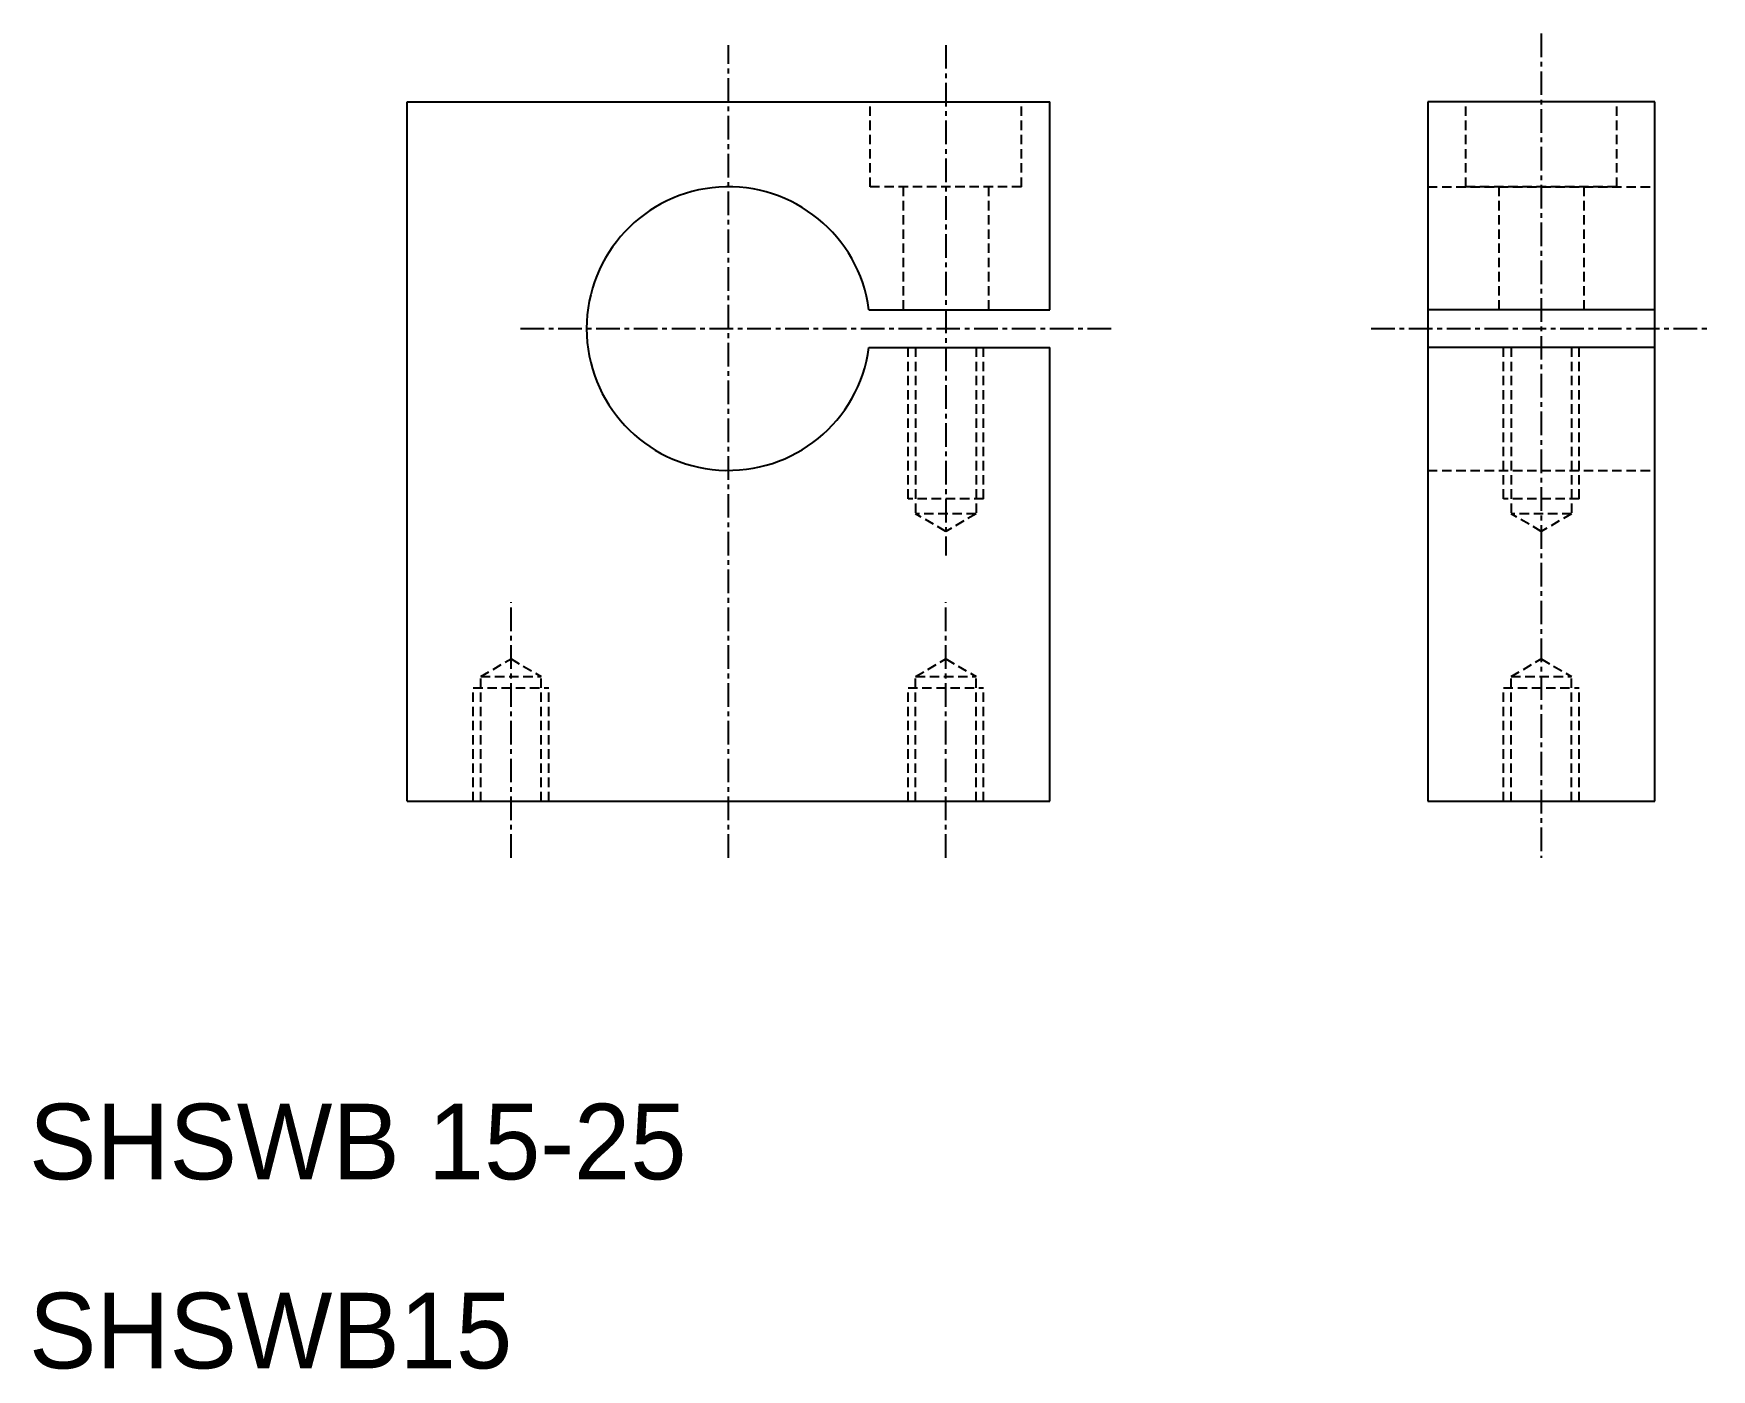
# Model space of a CAD drawing. Extents: x 10.2 to 99, y 9.9 to 80.6.
import ezdxf

# ---------------------------------------------------------------- set-up
doc = ezdxf.new("R2010")
doc.units = 0
doc.linetypes.add('CENTER', pattern=[2, 1.25, -0.25, 0.25, -0.25])
doc.linetypes.add('DASHED', pattern=[0.75, 0.5, -0.25])
doc.layers.get('0').update_dxf_attribs({"linetype": 'CONTINUOUS'})
doc.layers.add('CENTER', color=1, linetype='CENTER')

msp = doc.modelspace()

# ---------------------------------------------------------------- linework, layer by layer
at = {"color": 7, "linetype": 'CONTINUOUS'}
for p, q in [((30, 40), (30, 77)), ((30, 77), (64, 77)), ((64, 66), (64, 77)), ((84, 77), (84, 40)), ((96, 77), (84, 77)), ((96, 40), (96, 77)), ((54.433, 66), (64, 66)), ((96, 66), (84, 66)), ((54.433, 64), (64, 64)), ((64, 40), (64, 64)), ((96, 64), (84, 64)), ((30, 40), (64, 40)), ((84, 40), (96, 40))]:
    msp.add_line(p, q, dxfattribs=at)
at = {"color": 3, "linetype": 'DASHED'}
for p, q in [((54.5, 72.5), (54.5, 77)), ((62.5, 72.5), (62.5, 77)), ((86, 72.5), (86, 77)), ((94, 72.5), (94, 77)), ((62.5, 72.5), (54.5, 72.5)), ((56.25, 72.5), (56.25, 66)), ((60.75, 72.5), (60.75, 66)), ((84, 72.5), (96, 72.5)), ((94, 72.5), (86, 72.5)), ((87.75, 72.5), (87.75, 66)), ((92.25, 72.5), (92.25, 66)), ((56.5, 56), (56.5, 64)), ((56.9, 64), (56.9, 55.2)), ((60.1, 64), (60.1, 55.2)), ((60.5, 56), (60.5, 64)), ((88, 56), (88, 64)), ((88.4, 64), (88.4, 55.2)), ((91.6, 64), (91.6, 55.2)), ((92, 56), (92, 64)), ((84, 57.5), (96, 57.5)), ((60.5, 56), (56.5, 56)), ((92, 56), (88, 56)), ((58.5, 54.276), (56.9, 55.2)), ((60.1, 55.2), (56.9, 55.2)), ((60.1, 55.2), (58.5, 54.276)), ((90, 54.276), (88.4, 55.2)), ((91.6, 55.2), (88.4, 55.2)), ((91.6, 55.2), (90, 54.276)), ((33.9, 46.6), (35.5, 47.524)), ((35.5, 47.524), (37.1, 46.6)), ((56.9, 46.6), (58.5, 47.524)), ((58.5, 47.524), (60.1, 46.6)), ((88.4, 46.6), (90, 47.524)), ((90, 47.524), (91.6, 46.6)), ((33.9, 40), (33.9, 46.6)), ((33.9, 46.6), (37.1, 46.6)), ((37.1, 40), (37.1, 46.6)), ((56.9, 40), (56.9, 46.6)), ((56.9, 46.6), (60.1, 46.6)), ((60.1, 40), (60.1, 46.6)), ((88.4, 40), (88.4, 46.6)), ((88.4, 46.6), (91.6, 46.6)), ((91.6, 40), (91.6, 46.6)), ((33.5, 40), (33.5, 46)), ((33.5, 46), (37.5, 46)), ((37.5, 40), (37.5, 46)), ((56.5, 40), (56.5, 46)), ((56.5, 46), (60.5, 46)), ((60.5, 40), (60.5, 46)), ((88, 40), (88, 46)), ((88, 46), (92, 46)), ((92, 40), (92, 46))]:
    msp.add_line(p, q, dxfattribs=at)
at = {"color": 7, "linetype": 'CONTINUOUS'}
msp.add_arc((47, 65), 7.5, 7.66226, 352.33774, dxfattribs=at)
at = {"layer": 'CENTER', "color": 1, "linetype": 'CENTER'}
for p, q in [((47, 37), (47, 80)), ((58.5, 80), (58.5, 53)), ((90, 80.607), (90, 37)), ((36, 65), (67.477, 65)), ((81, 65), (99, 65)), ((35.5, 37), (35.5, 50.524)), ((58.5, 37), (58.5, 50.524))]:
    msp.add_line(p, q, dxfattribs=at)

# ---------------------------------------------------------------- texts
at = {"color": 7, "linetype": 'CONTINUOUS'}
for s, p in [('SHSWB 15-25', (10, 20)), ('SHSWB15', (10, 10))]:
    msp.add_text(s, height=4, dxfattribs=at).set_placement(p)

doc.saveas('drawing.dxf')
